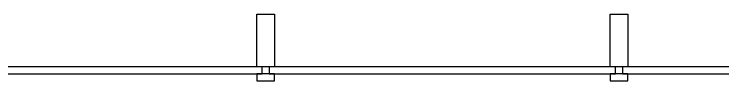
# Model space of a CAD drawing. Header units: centimetres. Extents: x 28733 to 98303, y -2883 to 8555.
# Drawn here: x 89869.7 to 90070.3, y 1497.6 to 1516.6 of the extents above; entities that cross this region are included whole.
import ezdxf

# ---------------------------------------------------------------- set-up
doc = ezdxf.new("R2010")
doc.units = ezdxf.units.CM
doc.header["$LTSCALE"] = 100
doc.layers.add('A-GLAZ-FRME', color=12, linetype='Continuous')
doc.layers.add('A-GLAZ-FULL', color=130, linetype='Continuous')

msp = doc.modelspace()

# ---------------------------------------------------------------- linework, layer by layer
at = {"layer": 'A-GLAZ-FRME'}
for points in [[(89943.36, 1501.59), (89938.36, 1501.59), (89938.36, 1516.59), (89943.36, 1516.59)], [(90043.36, 1501.59), (90038.36, 1501.59), (90038.36, 1516.59), (90043.36, 1516.59)], [(89938.36, 1497.59), (89943.36, 1497.59), (89943.36, 1499.59), (89938.36, 1499.59)], [(90038.36, 1497.59), (90043.36, 1497.59), (90043.36, 1499.59), (90038.36, 1499.59)]]:
    msp.add_lwpolyline(points, close=True, dxfattribs=at)
at = {"layer": 'A-GLAZ-FULL'}
for points in [[(89841.86, 1499.59), (89939.86, 1499.59), (89939.86, 1501.59), (89841.86, 1501.59)], [(89941.86, 1499.59), (90039.86, 1499.59), (90039.86, 1501.59), (89941.86, 1501.59)], [(90041.86, 1499.59), (90139.86, 1499.59), (90139.86, 1501.59), (90041.86, 1501.59)]]:
    msp.add_lwpolyline(points, close=True, dxfattribs=at)

doc.saveas('drawing.dxf')
